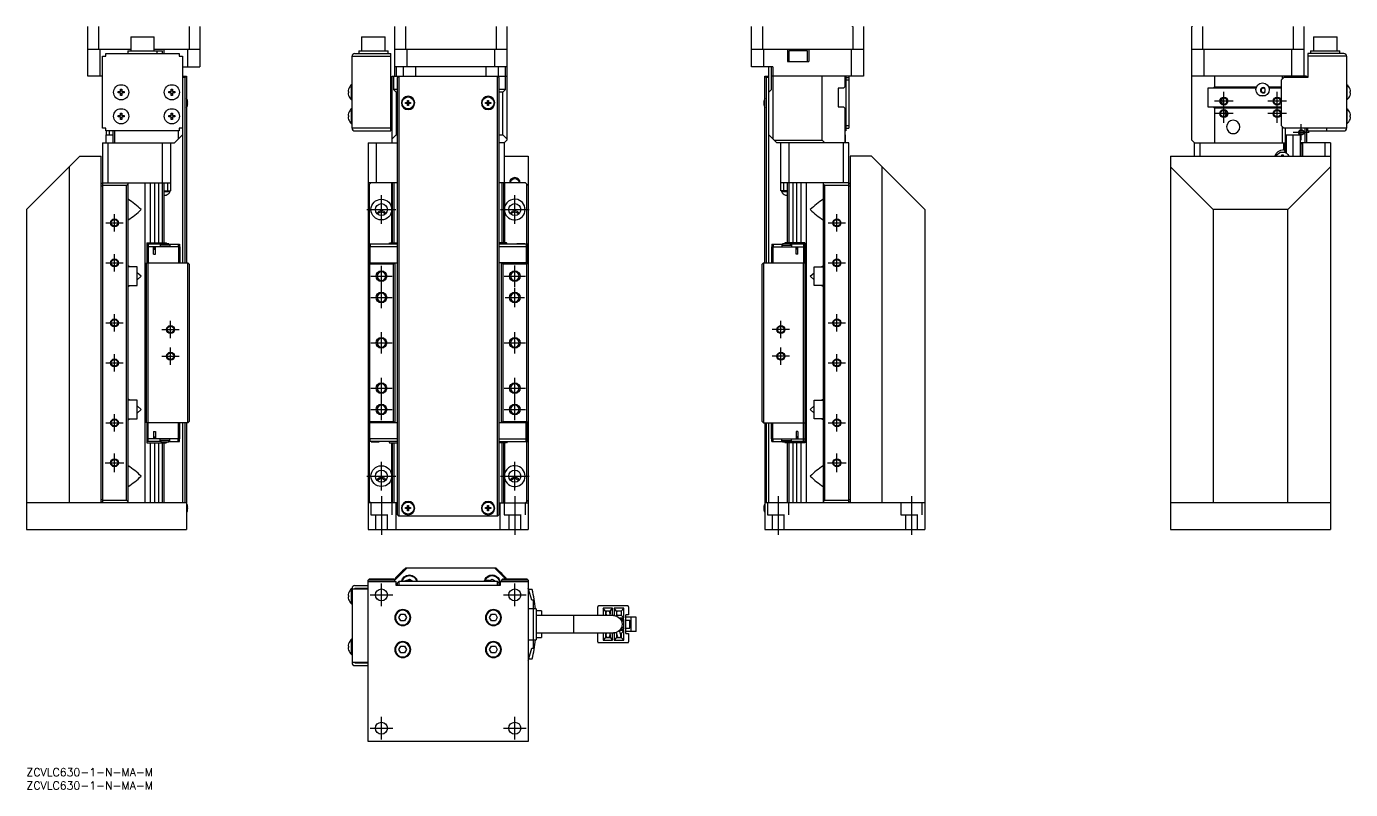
# Model space of a CAD drawing. Extents: x 0 to 496, y -8 to 533.
# Drawn here: x 0 to 496.4, y -8 to 278.3 of the extents above; entities that cross this region are included whole.
import ezdxf

# ---------------------------------------------------------------- set-up
doc = ezdxf.new("R2010")
doc.units = 0
doc.header["$LTSCALE"] = 0.5
doc.linetypes.add('CENTER', pattern=[50.8, 31.75, -6.35, 6.35, -6.35])
doc.linetypes.add('DASHED', pattern=[19.05, 12.7, -6.35])
for name, color, linetype in [('MSM_CENTER', 1, 'CENTER'), ('MSM_CONTINUOUS', 7, 'CONTINUOUS'), ('MSM_DASHED', 4, 'DASHED'), ('MSM_NARROW', 5, 'CONTINUOUS'), ('MSM_PART_NUMBER', 7, 'CONTINUOUS')]:
    doc.layers.add(name, color=color, linetype=linetype)
doc.styles.get("Standard").update_dxf_attribs({"font": 'txt.shx', "height": 3, "bigfont": 'bigfont.shx'})

msp = doc.modelspace()

# ---------------------------------------------------------------- linework, layer by layer
at = {"layer": 'MSM_CENTER'}
for p, q in [((448.94, 242.07), (448.94, 253.77)), ((468.94, 242.07), (468.94, 253.77)), ((452.44, 250.27), (445.44, 250.27)), ((472.44, 250.27), (465.44, 250.27)), ((452.44, 245.57), (445.44, 245.57)), ((472.44, 245.57), (465.44, 245.57)), ((474.94, 238.57), (480.94, 238.57)), ((477.94, 235.57), (477.94, 241.57)), ((133.07, 204.17), (133.07, 214.97)), ((183.07, 204.17), (183.07, 214.97)), ((127.67, 209.57), (138.47, 209.57)), ((177.67, 209.57), (188.47, 209.57)), ((29.75, 204.57), (36.25, 204.57)), ((33, 201.32), (33, 207.82)), ((300.63, 204.57), (307.13, 204.57)), ((303.88, 201.32), (303.88, 207.82)), ((29.75, 189.57), (36.25, 189.57)), ((33, 186.32), (33, 192.82)), ((300.63, 189.57), (307.13, 189.57)), ((303.88, 186.32), (303.88, 192.82)), ((129.07, 184.57), (137.07, 184.57)), ((133.07, 172.57), (133.07, 188.57)), ((179.07, 184.57), (187.07, 184.57)), ((183.07, 180.57), (183.07, 188.57)), ((183.07, 172.92), (183.07, 180.22)), ((129.07, 176.57), (137.07, 176.57)), ((179.42, 176.57), (186.72, 176.57)), ((33, 163.82), (33, 170.32)), ((303.88, 163.82), (303.88, 170.32)), ((29.75, 167.07), (36.25, 167.07)), ((50.75, 164.57), (57.25, 164.57)), ((54, 161.32), (54, 167.82)), ((286.13, 164.57), (279.63, 164.57)), ((282.88, 161.32), (282.88, 167.82)), ((300.63, 167.07), (307.13, 167.07)), ((129.07, 159.57), (137.07, 159.57)), ((133.07, 155.57), (133.07, 163.57)), ((179.07, 159.57), (187.07, 159.57)), ((183.07, 155.57), (183.07, 163.57)), ((33, 148.82), (33, 155.32)), ((50.75, 154.57), (57.25, 154.57)), ((54, 151.32), (54, 157.82)), ((286.13, 154.57), (279.63, 154.57)), ((282.88, 151.32), (282.88, 157.82)), ((303.88, 148.82), (303.88, 155.32)), ((29.75, 152.07), (36.25, 152.07)), ((300.63, 152.07), (307.13, 152.07)), ((133.07, 130.57), (133.07, 146.57)), ((183.07, 130.57), (183.07, 146.57)), ((129.07, 142.57), (137.07, 142.57)), ((179.07, 142.57), (187.07, 142.57)), ((129.07, 134.57), (137.07, 134.57)), ((179.07, 134.57), (187.07, 134.57)), ((29.75, 129.57), (36.25, 129.57)), ((33, 126.32), (33, 132.82)), ((300.63, 129.57), (307.13, 129.57)), ((303.88, 126.32), (303.88, 132.82)), ((29.5, 114.57), (36.5, 114.57)), ((33, 111.07), (33, 118.07)), ((133.07, 104.17), (133.07, 114.97)), ((183.07, 104.17), (183.07, 114.97)), ((300.38, 114.57), (307.38, 114.57)), ((303.88, 111.07), (303.88, 118.07)), ((127.67, 109.57), (138.47, 109.57)), ((177.67, 109.57), (188.47, 109.57)), ((133.07, 102.07), (133.07, 87.57)), ((183.07, 102.07), (183.07, 87.57)), ((281.88, 102.07), (281.88, 87.57)), ((331.88, 102.07), (331.88, 87.57)), ((128.82, 65), (137.32, 65)), ((133.07, 60.75), (133.07, 69.25)), ((178.82, 65), (187.32, 65)), ((183.07, 60.75), (183.07, 69.25)), ((128.82, 15), (137.32, 15)), ((133.07, 10.75), (133.07, 19.25)), ((178.82, 15), (187.32, 15)), ((183.07, 10.75), (183.07, 19.25))]:
    msp.add_line(p, q, dxfattribs=at)
at = {"layer": 'MSM_CONTINUOUS'}
for p, q in [((23, 259.57), (23, 278.27)), ((27.03, 278.27), (27.03, 269.57)), ((60.97, 278.27), (60.97, 269.57)), ((65, 278.27), (65, 263.07)), ((138.07, 259.57), (138.07, 278.27)), ((142.1, 278.27), (142.1, 269.57)), ((176.04, 278.27), (176.04, 269.57)), ((180.07, 278.27), (180.07, 235.57)), ((271.88, 263.07), (271.88, 278.27)), ((275.91, 278.27), (275.91, 269.57)), ((309.59, 278.32), (309.59, 278.27)), ((309.85, 278.27), (309.85, 269.57)), ((313.88, 278.27), (313.88, 259.57)), ((436.94, 235.57), (436.94, 278.27)), ((436.99, 278.32), (436.99, 278.27)), ((440.97, 278.27), (440.97, 269.57)), ((474.91, 278.27), (474.91, 269.57)), ((478.94, 278.27), (478.94, 259.57)), ((39.07, 274.37), (47.92, 274.37)), ((39.07, 274.37), (39.07, 269.07)), ((47.92, 269.07), (47.92, 274.37)), ((125.65, 274.37), (125.65, 269.07)), ((125.65, 274.37), (134.5, 274.37)), ((134.5, 269.07), (134.5, 274.37)), ((482.51, 274.37), (491.36, 274.37)), ((482.51, 274.37), (482.51, 269.07)), ((491.36, 269.07), (491.36, 274.37)), ((39.07, 269.57), (23, 269.57)), ((27.5, 269.57), (27.5, 259.57)), ((38, 269.07), (51, 269.07)), ((38, 269.07), (38, 268.07)), ((65, 269.57), (47.92, 269.57)), ((49, 268.07), (49, 269.07)), ((51, 268.07), (51, 269.07)), ((51.5, 269.57), (51.5, 268.07)), ((60.5, 263.07), (60.5, 269.57)), ((124.57, 269.07), (124.57, 268.07)), ((124.57, 269.07), (135.57, 269.07)), ((135.57, 268.07), (135.57, 269.07)), ((180.07, 269.57), (138.07, 269.57)), ((142.57, 269.57), (142.57, 263.07)), ((175.57, 263.07), (175.57, 269.57)), ((313.88, 269.57), (271.88, 269.57)), ((276.38, 269.57), (276.38, 263.07)), ((285.38, 269.57), (285.38, 265.07)), ((292.88, 269.07), (285.88, 269.07)), ((285.88, 269.07), (285.88, 265.07)), ((292.88, 265.07), (292.88, 269.07)), ((293.38, 269.57), (293.38, 265.07)), ((309.38, 259.57), (309.38, 269.57)), ((478.94, 269.57), (436.94, 269.57)), ((441.44, 269.57), (441.44, 259.57)), ((474.44, 259.57), (474.44, 269.57)), ((481.44, 269.07), (492.44, 269.07)), ((481.44, 269.07), (481.44, 268.07)), ((492.44, 268.07), (492.44, 269.07)), ((28.5, 240.07), (28.5, 267.07)), ((28.5, 267.07), (29.7, 267.07)), ((29.7, 268.07), (57.3, 268.07)), ((29.7, 267.07), (29.7, 268.07)), ((57.3, 268.07), (57.3, 267.07)), ((57.3, 267.07), (58.5, 267.07)), ((58.5, 267.07), (58.5, 189.57)), ((122.07, 267.07), (136.57, 267.07)), ((122.07, 240.07), (122.07, 267.07)), ((123.07, 268.07), (136.57, 268.07)), ((136.57, 239.07), (136.57, 268.07)), ((285.38, 265.07), (293.38, 265.07)), ((480.44, 268.07), (480.44, 259.07)), ((493.94, 268.07), (480.44, 268.07)), ((494.94, 267.07), (480.44, 267.07)), ((494.94, 267.07), (494.94, 240.07)), ((28.5, 259.57), (23, 259.57)), ((58.5, 263.07), (65, 263.07)), ((58.5, 259.57), (60, 259.57)), ((59.5, 259.07), (58.5, 259.07)), ((60, 259.57), (59.5, 259.07)), ((59.5, 189.57), (59.5, 259.07)), ((60, 259.57), (60, 189.57)), ((136.57, 259.07), (137.07, 259.07)), ((137.07, 234.57), (137.07, 259.57)), ((137.07, 259.57), (180.07, 259.57)), ((137.57, 259.57), (137.57, 254.57)), ((180.07, 263.07), (138.07, 263.07)), ((138.57, 263.07), (138.57, 259.57)), ((139.57, 259.57), (139.07, 259.07)), ((139.07, 95.07), (139.07, 259.07)), ((139.57, 259.57), (139.57, 94.57)), ((141.34, 259.57), (141.34, 263.07)), ((145.81, 263.07), (145.81, 259.57)), ((172.34, 259.57), (172.34, 263.07)), ((177.07, 259.07), (176.57, 259.57)), ((176.57, 94.57), (176.57, 259.57)), ((176.81, 263.07), (176.81, 259.57)), ((177.07, 259.07), (177.07, 95.07)), ((179.57, 254.57), (179.57, 263.07)), ((279.88, 263.07), (271.88, 263.07)), ((277.38, 259.07), (276.88, 259.57)), ((276.88, 259.57), (278.38, 259.57)), ((276.88, 189.57), (276.88, 259.57)), ((277.38, 259.07), (277.38, 189.57)), ((278.38, 259.07), (277.38, 259.07)), ((278.38, 189.57), (278.38, 263.07)), ((279.38, 254.57), (279.38, 263.07)), ((313.88, 259.57), (279.38, 259.57)), ((279.88, 263.07), (279.88, 236.07)), ((298.38, 235.57), (298.38, 259.57)), ((306.88, 259.57), (306.88, 255.57)), ((307.38, 240.07), (307.38, 259.57)), ((307.38, 259.07), (308.38, 259.07)), ((308.38, 259.57), (308.38, 240.07)), ((479.94, 259.57), (436.94, 259.57)), ((445.44, 259.57), (445.44, 255.57)), ((471.44, 259.07), (470.44, 258.07)), ((470.94, 258.57), (470.94, 259.57)), ((480.44, 259.07), (471.44, 259.07)), ((471.94, 259.57), (471.94, 259.07)), ((479.44, 259.07), (479.44, 259.57)), ((479.94, 259.57), (479.94, 259.07)), ((34.34, 253.83), (35.24, 253.83)), ((34.34, 253.31), (34.34, 253.83)), ((35.24, 253.31), (34.34, 253.31)), ((34.98, 253.31), (34.98, 253.83)), ((35.24, 254.72), (35.76, 254.72)), ((35.24, 253.83), (35.24, 254.72)), ((35.24, 254.09), (35.76, 254.09)), ((35.24, 252.41), (35.24, 253.31)), ((35.76, 254.72), (35.76, 253.83)), ((35.76, 253.83), (36.66, 253.83)), ((35.76, 253.31), (35.76, 252.41)), ((36.66, 253.31), (35.76, 253.31)), ((36.02, 253.83), (36.02, 253.31)), ((36.66, 253.83), (36.66, 253.31)), ((53.34, 253.83), (54.24, 253.83)), ((53.34, 253.31), (53.34, 253.83)), ((54.24, 253.31), (53.34, 253.31)), ((53.98, 253.31), (53.98, 253.83)), ((54.24, 254.72), (54.76, 254.72)), ((54.24, 253.83), (54.24, 254.72)), ((54.24, 254.09), (54.76, 254.09)), ((54.24, 252.41), (54.24, 253.31)), ((54.76, 254.72), (54.76, 253.83)), ((54.76, 253.83), (55.66, 253.83)), ((54.76, 253.31), (54.76, 252.41)), ((55.66, 253.31), (54.76, 253.31)), ((55.02, 253.83), (55.02, 253.31)), ((55.66, 253.83), (55.66, 253.31)), ((120.59, 253.83), (120.77, 253.83)), ((120.77, 253.31), (120.59, 253.31)), ((120.76, 254.73), (120.77, 254.72)), ((120.77, 253.83), (120.77, 253.31)), ((122.07, 256.42), (121.91, 256.42)), ((121.91, 250.72), (121.91, 256.42)), ((136.57, 256.07), (137.07, 256.07)), ((136.57, 253.57), (137.07, 253.57)), ((137.57, 254.57), (138.57, 253.57)), ((139.07, 254.57), (137.57, 254.57)), ((138.57, 253.57), (138.57, 237.57)), ((139.07, 253.57), (138.57, 253.57)), ((179.57, 254.57), (177.07, 254.57)), ((178.57, 253.57), (177.07, 253.57)), ((178.57, 253.57), (179.57, 254.57)), ((178.57, 237.57), (178.57, 253.57)), ((278.38, 253.57), (279.38, 254.57)), ((304.38, 255.07), (304.38, 248.07)), ((306.38, 255.07), (304.38, 255.07)), ((306.38, 255.07), (306.88, 255.57)), ((308.38, 258.07), (307.38, 258.07)), ((442.94, 255.07), (442.94, 248.07)), ((460.99, 255.07), (442.94, 255.07)), ((444.94, 255.07), (445.44, 255.57)), ((445.44, 255.57), (461.15, 255.57)), ((465.73, 255.57), (470.44, 255.57)), ((470.44, 255.07), (465.89, 255.07)), ((470.44, 258.07), (470.44, 241.07)), ((495.1, 256.42), (494.94, 256.42)), ((495.1, 256.42), (495.1, 250.72)), ((496.25, 254.72), (496.25, 254.73)), ((496.25, 253.83), (496.42, 253.83)), ((496.25, 253.31), (496.25, 253.83)), ((496.42, 253.31), (496.25, 253.31)), ((35.76, 253.05), (35.24, 253.05)), ((35.76, 252.41), (35.24, 252.41)), ((54.76, 253.05), (54.24, 253.05)), ((54.76, 252.41), (54.24, 252.41)), ((60.33, 250.54), (60.34, 250.54)), ((60.33, 249.75), (60.49, 249.75)), ((60.33, 249.39), (60.33, 249.75)), ((60.49, 249.39), (60.33, 249.39)), ((60.34, 248.59), (60.33, 248.59)), ((120.77, 252.41), (120.76, 252.41)), ((121.91, 250.72), (122.07, 250.72)), ((136.57, 251.07), (137.07, 251.07)), ((142.1, 249.75), (142.89, 249.75)), ((142.1, 249.39), (142.1, 249.75)), ((142.89, 249.39), (142.1, 249.39)), ((142.88, 249.39), (142.88, 249.75)), ((142.89, 249.75), (142.89, 250.54)), ((142.89, 250.54), (143.25, 250.54)), ((142.89, 249.76), (143.25, 249.76)), ((142.89, 248.59), (142.89, 249.39)), ((143.25, 249.37), (142.89, 249.37)), ((143.25, 248.59), (142.89, 248.59)), ((143.25, 250.54), (143.25, 249.75)), ((143.25, 249.75), (144.04, 249.75)), ((143.25, 249.39), (143.25, 248.59)), ((144.04, 249.39), (143.25, 249.39)), ((143.27, 249.75), (143.27, 249.39)), ((144.04, 249.75), (144.04, 249.39)), ((172.1, 249.75), (172.89, 249.75)), ((172.1, 249.39), (172.1, 249.75)), ((172.89, 249.39), (172.1, 249.39)), ((172.88, 249.39), (172.88, 249.75)), ((172.89, 249.75), (172.89, 250.54)), ((172.89, 250.54), (173.25, 250.54)), ((172.89, 249.76), (173.25, 249.76)), ((172.89, 248.59), (172.89, 249.39)), ((173.25, 249.37), (172.89, 249.37)), ((173.25, 248.59), (172.89, 248.59)), ((173.25, 250.54), (173.25, 249.75)), ((173.25, 249.75), (174.04, 249.75)), ((173.25, 249.39), (173.25, 248.59)), ((174.04, 249.39), (173.25, 249.39)), ((173.27, 249.75), (173.27, 249.39)), ((174.04, 249.75), (174.04, 249.39)), ((276.39, 249.75), (276.55, 249.75)), ((276.55, 249.39), (276.39, 249.39)), ((276.54, 250.54), (276.55, 250.54)), ((276.55, 248.59), (276.54, 248.59)), ((276.55, 249.75), (276.55, 249.39)), ((449.94, 250.98), (449.94, 249.57)), ((449.95, 249.57), (449.94, 249.57)), ((462.35, 252.32), (464.53, 252.32)), ((494.94, 250.72), (495.1, 250.72)), ((496.25, 252.41), (496.25, 252.41)), ((34.34, 244.83), (35.24, 244.83)), ((34.34, 244.31), (34.34, 244.83)), ((35.24, 244.31), (34.34, 244.31)), ((34.98, 244.31), (34.98, 244.83)), ((35.24, 245.72), (35.76, 245.72)), ((35.24, 244.83), (35.24, 245.72)), ((35.24, 245.09), (35.76, 245.09)), ((35.24, 243.41), (35.24, 244.31)), ((35.76, 244.05), (35.24, 244.05)), ((35.76, 243.41), (35.24, 243.41)), ((35.76, 245.72), (35.76, 244.83)), ((35.76, 244.83), (36.66, 244.83)), ((35.76, 244.31), (35.76, 243.41)), ((36.66, 244.31), (35.76, 244.31)), ((36.02, 244.83), (36.02, 244.31)), ((36.66, 244.83), (36.66, 244.31)), ((53.34, 244.83), (54.24, 244.83)), ((53.34, 244.31), (53.34, 244.83)), ((54.24, 244.31), (53.34, 244.31)), ((53.98, 244.31), (53.98, 244.83)), ((54.24, 245.72), (54.76, 245.72)), ((54.24, 244.83), (54.24, 245.72)), ((54.24, 245.09), (54.76, 245.09)), ((54.24, 243.41), (54.24, 244.31)), ((54.76, 244.05), (54.24, 244.05)), ((54.76, 243.41), (54.24, 243.41)), ((54.76, 245.72), (54.76, 244.83)), ((54.76, 244.83), (55.66, 244.83)), ((55.66, 244.31), (54.76, 244.31)), ((54.76, 244.31), (54.76, 243.41)), ((55.02, 244.83), (55.02, 244.31)), ((55.66, 244.83), (55.66, 244.31)), ((120.59, 244.83), (120.77, 244.83)), ((120.77, 244.31), (120.59, 244.31)), ((120.76, 245.73), (120.77, 245.72)), ((120.77, 243.41), (120.76, 243.41)), ((120.77, 244.83), (120.77, 244.31)), ((122.07, 247.42), (121.91, 247.42)), ((121.91, 241.72), (121.91, 247.42)), ((136.57, 247.07), (137.07, 247.07)), ((136.57, 244.57), (137.07, 244.57)), ((304.38, 248.07), (306.38, 248.07)), ((306.88, 247.57), (306.38, 248.07)), ((306.88, 247.57), (306.88, 234.57)), ((442.94, 248.07), (470.44, 248.07)), ((445.44, 247.57), (444.94, 248.07)), ((470.44, 247.57), (445.44, 247.57)), ((445.44, 247.57), (445.44, 234.57)), ((449.94, 245.67), (450.17, 245.67)), ((449.94, 245.67), (449.94, 244.85)), ((495.1, 247.42), (494.94, 247.42)), ((495.1, 247.42), (495.1, 241.72)), ((496.25, 245.72), (496.25, 245.73)), ((496.25, 244.83), (496.42, 244.83)), ((496.25, 244.31), (496.25, 244.83)), ((496.42, 244.31), (496.25, 244.31)), ((496.25, 243.41), (496.25, 243.41)), ((29.7, 240.07), (28.5, 240.07)), ((29.7, 239.07), (29.7, 240.07)), ((57.3, 239.07), (29.7, 239.07)), ((30, 237.57), (30, 239.07)), ((31, 239.07), (31, 237.57)), ((32.5, 234.57), (32.5, 239.07)), ((33, 239.07), (33, 234.57)), ((57, 236.07), (57, 239.07)), ((57.3, 240.07), (57.3, 239.07)), ((58.5, 240.07), (57.3, 240.07)), ((121.91, 241.72), (122.07, 241.72)), ((137.07, 240.07), (122.07, 240.07)), ((123.07, 239.07), (136.57, 239.07)), ((136.57, 242.07), (137.07, 242.07)), ((306.88, 240.07), (308.38, 240.07)), ((307.18, 239.07), (306.88, 239.07)), ((307.18, 240.07), (307.18, 239.07)), ((307.38, 241.07), (308.38, 241.07)), ((470.44, 241.07), (471.44, 240.07)), ((470.94, 234.57), (470.94, 240.57)), ((494.94, 240.07), (471.44, 240.07)), ((471.94, 240.07), (471.94, 234.57)), ((479.44, 234.57), (479.44, 240.07)), ((479.94, 240.07), (479.94, 234.57)), ((480.44, 239.07), (480.44, 240.07)), ((480.44, 239.07), (493.94, 239.07)), ((487.44, 240.07), (487.44, 239.07)), ((494.94, 241.72), (495.1, 241.72)), ((28.5, 234.57), (28.5, 218.57)), ((28.5, 234.57), (55.5, 234.57)), ((29.8, 237.57), (32.5, 237.57)), ((29.8, 237.57), (29.8, 234.57)), ((30.5, 234.57), (30.5, 219.57)), ((51, 219.57), (51, 234.57)), ((54, 234.57), (54, 216.57)), ((55.5, 234.57), (58.5, 237.57)), ((128.07, 234.57), (128.07, 89.57)), ((128.07, 234.57), (139.07, 234.57)), ((131.07, 234.57), (131.07, 219.57)), ((137.07, 236.07), (138.57, 237.57)), ((138.57, 237.57), (139.07, 237.57)), ((177.07, 237.57), (178.57, 237.57)), ((179.07, 234.57), (177.07, 234.57)), ((178.57, 237.57), (180.07, 236.07)), ((179.07, 234.57), (180.07, 235.57)), ((179.07, 234.57), (179.07, 219.57)), ((281.38, 234.57), (278.38, 237.57)), ((280.38, 235.57), (298.38, 235.57)), ((308.38, 234.57), (281.38, 234.57)), ((282.88, 216.57), (282.88, 234.57)), ((285.88, 234.57), (285.88, 219.57)), ((298.38, 235.57), (299.38, 234.57)), ((306.38, 219.57), (306.38, 234.57)), ((306.88, 237.57), (307.08, 237.57)), ((307.08, 234.57), (307.08, 237.57)), ((308.38, 218.57), (308.38, 234.57)), ((436.94, 235.57), (437.94, 234.57)), ((437.94, 229.57), (437.94, 234.57)), ((437.94, 234.57), (472.24, 234.57)), ((439.94, 234.57), (439.94, 229.57)), ((451.74, 238.17), (453.14, 238.17)), ((471.44, 232.07), (471.44, 234.57)), ((471.94, 234.07), (471.44, 234.57)), ((471.94, 230.97), (471.94, 234.07)), ((472.24, 237.57), (477.64, 237.57)), ((472.24, 237.57), (472.24, 230.82)), ((474.94, 229.57), (474.94, 237.57)), ((477.64, 229.57), (477.64, 237.57)), ((488.94, 234.57), (477.64, 234.57)), ((478.44, 234.57), (477.94, 234.07)), ((477.94, 229.57), (477.94, 234.07)), ((478.44, 234.57), (478.44, 229.57)), ((486.94, 229.57), (486.94, 234.57)), ((488.94, 234.57), (488.94, 89.57)), ((20, 229.57), (0, 209.57)), ((20, 229.57), (28, 229.57)), ((28, 99.57), (28, 229.57)), ((179.07, 229.57), (188.07, 229.57)), ((188.07, 229.57), (188.07, 89.57)), ((308.88, 229.57), (308.88, 99.57)), ((316.88, 229.57), (308.88, 229.57)), ((336.88, 209.57), (316.88, 229.57)), ((428.94, 229.57), (488.94, 229.57)), ((428.94, 229.57), (428.94, 89.57)), ((470.57, 229.97), (470.57, 229.57)), ((471.31, 229.57), (471.31, 229.97)), ((471.94, 231.52), (471.44, 232.07)), ((16, 225.57), (16, 99.57)), ((320.88, 99.57), (320.88, 225.57)), ((444.94, 209.57), (428.94, 225.57)), ((488.94, 225.57), (472.94, 209.57)), ((28.5, 219.57), (28, 219.07)), ((28.5, 219.57), (54, 219.57)), ((28.51, 218.57), (28.51, 100.57)), ((37.5, 218.57), (28.51, 218.57)), ((38, 219.07), (37.5, 218.57)), ((37.5, 100.57), (37.5, 218.57)), ((38, 219.57), (38, 99.57)), ((44.5, 99.57), (44.5, 219.57)), ((46.39, 219.57), (46.39, 197.07)), ((48, 219.57), (48, 197.07)), ((49.61, 197.07), (49.61, 219.57)), ((50.99, 197.07), (50.99, 219.57)), ((51.5, 219.57), (51.5, 197.07)), ((53, 216.57), (53, 219.57)), ((139.07, 219.57), (128.07, 219.57)), ((129.07, 219.57), (128.07, 218.57)), ((128.57, 196.57), (128.57, 219.07)), ((136.97, 197.07), (136.97, 219.57)), ((137.27, 197.07), (137.27, 219.57)), ((137.78, 219.57), (137.78, 197.07)), ((187.07, 219.57), (177.07, 219.57)), ((178.37, 197.07), (178.37, 219.57)), ((178.87, 219.57), (178.87, 197.07)), ((179.17, 219.57), (179.17, 197.07)), ((188.07, 218.57), (187.07, 219.57)), ((187.57, 196.57), (187.57, 219.07)), ((308.38, 219.57), (282.88, 219.57)), ((283.88, 219.57), (283.88, 216.57)), ((285.38, 197.07), (285.38, 219.57)), ((285.88, 219.57), (285.88, 197.07)), ((287.27, 219.57), (287.27, 197.07)), ((288.88, 197.07), (288.88, 219.57)), ((290.49, 197.07), (290.49, 219.57)), ((292.38, 219.57), (292.38, 99.57)), ((298.88, 99.57), (298.88, 219.57)), ((299.38, 218.57), (298.88, 219.07)), ((299.38, 100.57), (299.38, 218.57)), ((308.37, 218.57), (299.38, 218.57)), ((308.37, 100.57), (308.37, 218.57)), ((308.88, 219.07), (308.38, 219.57)), ((38, 213.31), (38.12, 213.47)), ((51.5, 216.57), (54, 216.57)), ((51.5, 216.32), (53.85, 216.32)), ((51.5, 214.92), (52.34, 214.92)), ((53.85, 216.32), (53.85, 216.57)), ((285.38, 216.57), (282.88, 216.57)), ((283.03, 216.57), (283.03, 216.32)), ((283.03, 216.32), (285.38, 216.32)), ((284.54, 214.92), (285.38, 214.92)), ((298.88, 213.31), (298.75, 213.47)), ((0, 209.57), (0, 89.57)), ((336.88, 209.57), (336.88, 89.57)), ((472.94, 209.57), (444.94, 209.57)), ((444.94, 209.57), (444.94, 99.57)), ((472.94, 99.57), (472.94, 209.57)), ((38, 205.82), (38.12, 205.67)), ((298.88, 205.82), (298.75, 205.67)), ((45.1, 197.07), (45.1, 189.57)), ((45.1, 197.07), (52.43, 197.07)), ((50.4, 196.57), (45.1, 196.57)), ((57.5, 195.57), (45.1, 195.57)), ((45.6, 196.57), (45.6, 189.57)), ((47.65, 192.87), (47.65, 195.57)), ((47.65, 194.77), (48.35, 194.77)), ((48, 195.57), (48, 194.77)), ((48.35, 192.87), (48.35, 195.57)), ((50.1, 196.57), (50.1, 195.57)), ((53.7, 196.17), (50.1, 196.17)), ((50.4, 196.62), (50.4, 196.17)), ((53.4, 196.62), (50.4, 196.62)), ((52.7, 196.62), (52.43, 197.07)), ((53.4, 196.67), (52.67, 196.67)), ((53.4, 196.17), (53.4, 196.67)), ((53.4, 196.57), (57.4, 196.57)), ((53.7, 196.57), (53.7, 195.57)), ((56.9, 196.57), (56.9, 195.57)), ((57, 195.57), (57, 189.57)), ((57.4, 196.57), (57.4, 195.57)), ((57.5, 195.57), (57.5, 189.57)), ((128.27, 195.57), (128.27, 189.57)), ((139.07, 195.57), (128.27, 195.57)), ((128.32, 196.57), (128.32, 195.57)), ((139.07, 196.57), (128.32, 196.57)), ((128.77, 195.57), (128.77, 189.57)), ((128.82, 196.57), (128.82, 195.57)), ((132.27, 196.62), (129.27, 196.62)), ((129.27, 196.62), (129.27, 196.57)), ((132.27, 196.57), (132.27, 196.62)), ((135.84, 196.57), (136.14, 197.07)), ((136.14, 197.07), (139.07, 197.07)), ((180, 197.07), (177.07, 197.07)), ((187.82, 196.57), (177.07, 196.57)), ((187.87, 195.57), (177.07, 195.57)), ((180.3, 196.57), (180, 197.07)), ((186.87, 196.67), (183.87, 196.67)), ((183.87, 196.67), (183.87, 196.57)), ((186.87, 196.57), (186.87, 196.67)), ((187.32, 196.57), (187.32, 195.57)), ((187.37, 195.57), (187.37, 189.57)), ((187.82, 196.57), (187.82, 195.57)), ((187.87, 195.57), (187.87, 189.57)), ((279.38, 195.57), (279.38, 189.57)), ((279.38, 195.57), (291.78, 195.57)), ((279.48, 196.57), (279.48, 195.57)), ((279.48, 196.57), (283.48, 196.57)), ((279.88, 195.57), (279.88, 189.57)), ((279.98, 196.57), (279.98, 195.57)), ((283.18, 196.57), (283.18, 195.57)), ((283.18, 196.17), (286.78, 196.17)), ((286.48, 196.67), (283.48, 196.67)), ((283.48, 196.67), (283.48, 196.17)), ((284.21, 196.67), (284.45, 197.07)), ((291.78, 197.07), (284.45, 197.07)), ((286.48, 196.17), (286.48, 196.67)), ((291.78, 196.57), (286.48, 196.57)), ((286.78, 196.57), (286.78, 195.57)), ((288.53, 192.87), (288.53, 195.57)), ((289.23, 194.77), (288.53, 194.77)), ((288.88, 194.77), (288.88, 195.57)), ((289.23, 192.87), (289.23, 195.57)), ((291.28, 196.57), (291.28, 189.57)), ((291.78, 197.07), (291.78, 189.57)), ((45, 189.57), (60.5, 189.57)), ((45, 129.57), (45, 189.57)), ((45.5, 189.57), (45.5, 129.57)), ((47.65, 192.87), (48.35, 192.87)), ((61, 189.07), (60.5, 189.57)), ((60.5, 129.57), (60.5, 189.57)), ((61, 189.07), (61, 130.07)), ((128.57, 189.07), (128.07, 189.57)), ((128.07, 189.57), (139.07, 189.57)), ((137.57, 189.07), (128.57, 189.07)), ((128.57, 189.07), (128.57, 130.07)), ((137.57, 189.07), (138.07, 189.57)), ((137.57, 130.07), (137.57, 189.07)), ((138.07, 189.57), (138.07, 129.57)), ((188.07, 189.57), (177.07, 189.57)), ((178.07, 189.57), (178.57, 189.07)), ((178.07, 129.57), (178.07, 189.57)), ((178.57, 189.07), (178.57, 130.07)), ((187.57, 189.07), (178.57, 189.07)), ((188.07, 189.57), (187.57, 189.07)), ((187.57, 130.07), (187.57, 189.07)), ((276.38, 189.57), (275.88, 189.07)), ((275.88, 130.07), (275.88, 189.07)), ((276.38, 189.57), (276.38, 129.57)), ((276.38, 189.57), (291.88, 189.57)), ((289.23, 192.87), (288.53, 192.87)), ((291.38, 129.57), (291.38, 189.57)), ((291.88, 189.57), (291.88, 129.57)), ((38.12, 188.47), (38, 188.31)), ((41.5, 188.07), (38, 188.07)), ((38.87, 188.07), (38.12, 188.47)), ((41.5, 181.07), (41.5, 188.07)), ((43, 184.57), (41.5, 185.89)), ((41.5, 183.25), (43, 184.57)), ((293.88, 184.57), (295.38, 185.89)), ((295.38, 183.25), (293.88, 184.57)), ((295.38, 181.07), (295.38, 188.07)), ((295.38, 188.07), (298.88, 188.07)), ((298.01, 188.07), (298.75, 188.47)), ((298.75, 188.47), (298.88, 188.31)), ((38, 181.07), (41.5, 181.07)), ((38, 180.82), (38.12, 180.67)), ((38.12, 180.67), (38.87, 181.07)), ((298.88, 181.07), (295.38, 181.07)), ((298.75, 180.67), (298.01, 181.07)), ((298.88, 180.82), (298.75, 180.67)), ((38.12, 138.47), (38, 138.31)), ((41.5, 138.07), (38, 138.07)), ((38.87, 138.07), (38.12, 138.47)), ((41.5, 131.07), (41.5, 138.07)), ((43, 134.57), (41.5, 135.89)), ((41.5, 133.25), (43, 134.57)), ((293.88, 134.57), (295.38, 135.89)), ((295.38, 133.25), (293.88, 134.57)), ((295.38, 131.07), (295.38, 138.07)), ((295.38, 138.07), (298.88, 138.07)), ((298.01, 138.07), (298.75, 138.47)), ((298.75, 138.47), (298.88, 138.31)), ((38, 131.07), (41.5, 131.07)), ((38, 130.82), (38.12, 130.67)), ((38.12, 130.67), (38.87, 131.07)), ((60.5, 129.57), (45, 129.57)), ((45.1, 129.57), (45.1, 122.07)), ((45.6, 122.57), (45.6, 129.57)), ((57, 123.57), (57, 129.57)), ((57.5, 123.57), (57.5, 129.57)), ((58.5, 129.57), (58.5, 99.57)), ((59.5, 99.57), (59.5, 129.57)), ((60, 129.57), (60, 89.57)), ((60.5, 129.57), (61, 130.07)), ((128.07, 129.57), (128.57, 130.07)), ((139.07, 129.57), (128.07, 129.57)), ((128.27, 123.57), (128.27, 129.57)), ((128.57, 130.07), (137.57, 130.07)), ((128.77, 123.57), (128.77, 129.57)), ((138.07, 129.57), (137.57, 130.07)), ((188.07, 129.57), (177.07, 129.57)), ((178.57, 130.07), (178.07, 129.57)), ((178.57, 130.07), (187.57, 130.07)), ((187.37, 123.57), (187.37, 129.57)), ((187.57, 130.07), (188.07, 129.57)), ((187.87, 123.57), (187.87, 129.57)), ((275.88, 130.07), (276.38, 129.57)), ((276.38, 129.57), (291.88, 129.57)), ((276.88, 129.57), (276.88, 89.57)), ((277.38, 129.57), (277.38, 99.57)), ((278.38, 99.57), (278.38, 129.57)), ((279.38, 123.57), (279.38, 129.57)), ((279.88, 123.57), (279.88, 129.57)), ((291.28, 122.57), (291.28, 129.57)), ((291.78, 129.57), (291.78, 122.07)), ((298.88, 131.07), (295.38, 131.07)), ((298.75, 130.67), (298.01, 131.07)), ((298.88, 130.82), (298.75, 130.67)), ((47.65, 126.27), (48.35, 126.27)), ((47.65, 126.27), (47.65, 123.57)), ((47.65, 124.37), (48.35, 124.37)), ((48, 124.37), (48, 123.57)), ((48.35, 126.27), (48.35, 123.57)), ((288.53, 126.27), (288.53, 123.57)), ((289.23, 126.27), (288.53, 126.27)), ((289.23, 124.37), (288.53, 124.37)), ((288.88, 123.57), (288.88, 124.37)), ((289.23, 126.27), (289.23, 123.57)), ((57.5, 123.57), (45.1, 123.57)), ((50.4, 122.57), (45.1, 122.57)), ((45.1, 122.07), (52.43, 122.07)), ((46.39, 122.07), (46.39, 99.57)), ((48, 122.07), (48, 99.57)), ((49.61, 99.57), (49.61, 122.07)), ((50.1, 122.57), (50.1, 123.57)), ((53.7, 122.97), (50.1, 122.97)), ((50.4, 122.97), (50.4, 122.47)), ((50.4, 122.47), (53.4, 122.47)), ((50.99, 99.57), (50.99, 122.07)), ((51.5, 122.07), (51.5, 99.57)), ((52.67, 122.47), (52.43, 122.07)), ((53.4, 122.47), (53.4, 122.97)), ((53.4, 122.57), (57.4, 122.57)), ((53.7, 122.57), (53.7, 123.57)), ((56.9, 122.57), (56.9, 123.57)), ((57.4, 122.57), (57.4, 123.57)), ((139.07, 123.57), (128.27, 123.57)), ((128.32, 122.57), (128.32, 123.57)), ((139.07, 122.57), (128.32, 122.57)), ((128.57, 100.07), (128.57, 122.57)), ((128.82, 122.57), (128.82, 123.57)), ((129.27, 122.57), (129.27, 122.47)), ((129.27, 122.47), (132.27, 122.47)), ((132.27, 122.47), (132.27, 122.57)), ((135.84, 122.57), (136.14, 122.07)), ((136.14, 122.07), (139.07, 122.07)), ((136.97, 99.57), (136.97, 122.07)), ((137.27, 99.57), (137.27, 122.07)), ((137.78, 122.07), (137.78, 99.57)), ((177.07, 123.57), (187.87, 123.57)), ((177.07, 122.57), (187.82, 122.57)), ((180, 122.07), (177.07, 122.07)), ((178.37, 99.57), (178.37, 122.07)), ((178.87, 122.07), (178.87, 99.57)), ((179.17, 122.07), (179.17, 99.57)), ((180.3, 122.57), (180, 122.07)), ((183.87, 122.57), (183.87, 122.52)), ((183.87, 122.52), (186.87, 122.52)), ((186.87, 122.52), (186.87, 122.57)), ((187.32, 122.57), (187.32, 123.57)), ((187.57, 100.07), (187.57, 122.57)), ((187.82, 122.57), (187.82, 123.57)), ((279.38, 123.57), (291.78, 123.57)), ((279.48, 122.57), (279.48, 123.57)), ((279.48, 122.57), (283.48, 122.57)), ((279.98, 122.57), (279.98, 123.57)), ((283.18, 122.57), (283.18, 123.57)), ((283.18, 122.97), (286.78, 122.97)), ((283.48, 122.97), (283.48, 122.47)), ((283.48, 122.52), (286.48, 122.52)), ((283.48, 122.47), (284.21, 122.47)), ((284.18, 122.52), (284.45, 122.07)), ((291.78, 122.07), (284.45, 122.07)), ((285.38, 99.57), (285.38, 122.07)), ((285.88, 122.07), (285.88, 99.57)), ((286.48, 122.52), (286.48, 122.97)), ((291.78, 122.57), (286.48, 122.57)), ((286.78, 122.57), (286.78, 123.57)), ((287.27, 122.07), (287.27, 99.57)), ((288.88, 99.57), (288.88, 122.07)), ((290.49, 99.57), (290.49, 122.07)), ((38, 113.31), (38.12, 113.47)), ((298.88, 113.31), (298.75, 113.47)), ((38, 105.82), (38.12, 105.67)), ((298.88, 105.82), (298.75, 105.67)), ((60, 99.57), (0, 99.57)), ((28, 100.07), (28.5, 99.57)), ((28.5, 100.56), (28.5, 99.57)), ((28.51, 100.57), (37.5, 100.57)), ((37.5, 100.57), (38, 100.07)), ((128.07, 100.57), (129.07, 99.57)), ((139.07, 99.57), (128.07, 99.57)), ((138.57, 89.57), (138.57, 99.57)), ((177.07, 99.57), (188.07, 99.57)), ((177.57, 89.57), (177.57, 99.57)), ((187.07, 99.57), (187.57, 100.07)), ((187.57, 100.07), (188.07, 100.57)), ((336.88, 99.57), (276.88, 99.57)), ((298.88, 100.07), (299.38, 100.57)), ((299.38, 100.57), (308.37, 100.57)), ((308.38, 99.57), (308.38, 100.56)), ((308.38, 99.57), (308.88, 100.07)), ((488.94, 99.57), (428.94, 99.57)), ((60.33, 98.54), (60.34, 98.54)), ((60.33, 97.75), (60.49, 97.75)), ((60.33, 97.39), (60.33, 97.75)), ((60.49, 97.39), (60.33, 97.39)), ((60.34, 96.59), (60.33, 96.59)), ((139.07, 95.07), (139.57, 94.57)), ((176.57, 94.57), (139.57, 94.57)), ((142.1, 97.75), (142.89, 97.75)), ((142.1, 97.39), (142.1, 97.75)), ((142.89, 97.39), (142.1, 97.39)), ((142.88, 97.39), (142.88, 97.75)), ((142.89, 97.75), (142.89, 98.54)), ((142.89, 98.54), (143.25, 98.54)), ((142.89, 97.76), (143.25, 97.76)), ((142.89, 96.59), (142.89, 97.39)), ((143.25, 97.37), (142.89, 97.37)), ((143.25, 96.59), (142.89, 96.59)), ((143.25, 98.54), (143.25, 97.75)), ((143.25, 97.75), (144.04, 97.75)), ((144.04, 97.39), (143.25, 97.39)), ((143.25, 97.39), (143.25, 96.59)), ((143.27, 97.75), (143.27, 97.39)), ((144.04, 97.75), (144.04, 97.39)), ((172.1, 97.75), (172.89, 97.75)), ((172.1, 97.39), (172.1, 97.75)), ((172.89, 97.39), (172.1, 97.39)), ((172.88, 97.39), (172.88, 97.75)), ((172.89, 97.75), (172.89, 98.54)), ((172.89, 98.54), (173.25, 98.54)), ((172.89, 97.76), (173.25, 97.76)), ((172.89, 96.59), (172.89, 97.39)), ((173.25, 97.37), (172.89, 97.37)), ((173.25, 96.59), (172.89, 96.59)), ((173.25, 98.54), (173.25, 97.75)), ((173.25, 97.75), (174.04, 97.75)), ((173.25, 97.39), (173.25, 96.59)), ((174.04, 97.39), (173.25, 97.39)), ((173.27, 97.75), (173.27, 97.39)), ((174.04, 97.75), (174.04, 97.39)), ((176.57, 94.57), (177.07, 95.07)), ((276.39, 97.75), (276.55, 97.75)), ((276.55, 97.39), (276.39, 97.39)), ((276.54, 98.54), (276.55, 98.54)), ((276.55, 96.59), (276.54, 96.59)), ((276.55, 97.75), (276.55, 97.39)), ((0, 89.57), (60, 89.57)), ((128.07, 89.57), (188.07, 89.57)), ((276.88, 89.57), (336.88, 89.57)), ((428.94, 89.57), (488.94, 89.57)), ((142.57, 75), (138.07, 70.5)), ((176.04, 75), (142.1, 75)), ((179.57, 71), (175.57, 75)), ((128.07, 70.5), (128.57, 71)), ((128.07, 10), (128.07, 70.5)), ((138.07, 70.5), (128.07, 70.5)), ((128.07, 70), (138.57, 70)), ((128.57, 71), (137.57, 71)), ((138.07, 70.5), (137.57, 71)), ((138.07, 70), (138.07, 70.97)), ((138.57, 68.5), (138.57, 70)), ((139.07, 69.5), (139.57, 70)), ((139.07, 68.5), (139.07, 69.5)), ((139.57, 70), (139.57, 68.5)), ((176.57, 70), (139.57, 70)), ((142.1, 70.33), (142.09, 70.34)), ((142.77, 70.48), (143.57, 70.94)), ((142.89, 70.33), (142.89, 70.49)), ((143.25, 70.33), (142.89, 70.33)), ((143.25, 70.49), (143.25, 70.33)), ((143.57, 70.94), (144.82, 70.22)), ((144.05, 70.34), (144.04, 70.33)), ((144.82, 70.22), (144.82, 70)), ((172.1, 70.33), (172.09, 70.34)), ((172.89, 70.33), (172.89, 70.49)), ((173.25, 70.33), (172.89, 70.33)), ((173.25, 70.49), (173.25, 70.33)), ((173.68, 70.43), (174.57, 70.94)), ((174.05, 70.34), (174.04, 70.33)), ((174.57, 70.94), (175.82, 70.22)), ((175.82, 70.22), (175.82, 70)), ((176.57, 68.5), (176.57, 70)), ((176.57, 70), (177.07, 69.5)), ((177.07, 69.5), (177.07, 68.5)), ((177.57, 70), (177.57, 68.5)), ((177.57, 70), (188.07, 70)), ((178.57, 71), (178.07, 70.5)), ((188.07, 70.5), (178.07, 70.5)), ((178.07, 70.5), (178.07, 70)), ((178.57, 71), (187.57, 71)), ((187.57, 71), (188.07, 70.5)), ((188.07, 70.5), (188.07, 10)), ((120.59, 64.76), (120.77, 64.76)), ((120.76, 65.66), (120.77, 65.66)), ((120.77, 64.76), (120.77, 64.24)), ((121.91, 61.65), (121.91, 67.35)), ((122.07, 67.35), (121.91, 67.35)), ((122.07, 67.5), (122.07, 39.5)), ((122.07, 67.3), (128.07, 67.3)), ((123.07, 68.5), (128.07, 68.5)), ((123.07, 67.5), (123.07, 67.3)), ((123.07, 67.5), (128.07, 67.5)), ((123.07, 67.39), (128.07, 67.39)), ((177.57, 68.5), (138.57, 68.5)), ((189.64, 67), (188.32, 67)), ((189.47, 63), (188.37, 66.83)), ((120.77, 64.24), (120.59, 64.24)), ((120.77, 63.34), (120.76, 63.34)), ((121.91, 61.65), (122.07, 61.65)), ((190.07, 59.78), (188.07, 59.78)), ((190.07, 63), (189.47, 63)), ((190.07, 45), (190.07, 63)), ((191.07, 59.82), (190.07, 59.82)), ((191.07, 59.82), (191.07, 48.18)), ((214.17, 57.25), (214.17, 60.6)), ((225.47, 60.9), (214.47, 60.9)), ((219.72, 60), (216.17, 60)), ((217.07, 58.95), (216.17, 60)), ((216.17, 60), (216.17, 57.25)), ((218.82, 58.95), (219.72, 60)), ((219.72, 57.25), (219.72, 60)), ((223.97, 60), (220.32, 60)), ((221.27, 58.95), (220.32, 60)), ((220.32, 60), (220.32, 57.24)), ((223.02, 58.95), (223.97, 60)), ((223.97, 56.4), (223.97, 60)), ((225.77, 60.6), (225.77, 57.5)), ((139.63, 56.5), (140.35, 57.75)), ((140.35, 55.25), (139.63, 56.5)), ((140.35, 57.75), (141.79, 57.75)), ((141.79, 55.25), (140.35, 55.25)), ((141.79, 57.75), (142.51, 56.5)), ((142.51, 56.5), (141.79, 55.25)), ((173.63, 56.5), (174.35, 57.75)), ((174.35, 55.25), (173.63, 56.5)), ((174.35, 57.75), (175.79, 57.75)), ((175.79, 55.25), (174.35, 55.25)), ((175.79, 57.75), (176.51, 56.5)), ((176.51, 56.5), (175.79, 55.25)), ((193.07, 59), (191.07, 59)), ((220.07, 57.25), (191.07, 57.25)), ((193.07, 59), (193.07, 57.25)), ((205.07, 57.25), (205.07, 50.75)), ((217.07, 57.45), (216.9, 57.25)), ((218.82, 58.95), (217.07, 58.95)), ((217.07, 58.95), (217.07, 57.45)), ((217.07, 58.57), (217.45, 58.95)), ((217.36, 57.54), (217.07, 57.82)), ((217.07, 57.45), (217.39, 57.45)), ((217.23, 57.99), (217.45, 57.25)), ((219.01, 57.25), (218.67, 58.41)), ((218.82, 58.95), (218.82, 57.89)), ((221.27, 57.45), (220.97, 57.12)), ((223.02, 58.95), (221.27, 58.95)), ((221.27, 58.95), (221.27, 57.45)), ((221.27, 58.57), (221.65, 58.95)), ((221.65, 57.45), (221.27, 57.82)), ((221.27, 57.45), (223.02, 57.45)), ((222.26, 56.4), (223.97, 56.4)), ((223.97, 55.8), (222.78, 55.8)), ((223.02, 58.95), (223.02, 57.45)), ((223.02, 57.45), (223.97, 56.4)), ((223.18, 54.93), (223.97, 55.8)), ((223.97, 52.2), (223.97, 55.8)), ((225.77, 57.5), (224.77, 57.5)), ((224.77, 50.5), (224.77, 57.5)), ((228.57, 56.7), (224.77, 56.7)), ((224.77, 55.5), (226.27, 55.5)), ((226.27, 52.5), (226.27, 55.5)), ((226.66, 51.3), (226.66, 56.7)), ((228.57, 51.3), (228.57, 56.7)), ((191.07, 50.75), (220.07, 50.75)), ((193.07, 50.75), (193.07, 49)), ((214.17, 47.4), (214.17, 50.75)), ((216.17, 50.75), (216.17, 48)), ((217.07, 50.55), (216.9, 50.75)), ((217.07, 50.55), (217.07, 49.05)), ((217.39, 50.55), (217.07, 50.55)), ((217.07, 50.17), (217.36, 50.46)), ((217.45, 50.75), (217.23, 50.01)), ((218.67, 49.59), (219.01, 50.75)), ((218.82, 50.11), (218.82, 49.05)), ((219.72, 48), (219.72, 50.75)), ((220.32, 50.76), (220.32, 48)), ((221.11, 50.73), (220.97, 50.88)), ((221.06, 50.9), (221.42, 49.6)), ((221.27, 50.14), (221.27, 49.05)), ((222.87, 50), (222.39, 51.72)), ((223.97, 51.6), (222.42, 51.6)), ((222.72, 50.55), (223.02, 50.55)), ((222.78, 52.2), (223.97, 52.2)), ((223.02, 50.55), (223.97, 51.6)), ((223.02, 50.55), (223.02, 49.05)), ((223.18, 53.07), (223.97, 52.2)), ((223.97, 48), (223.97, 51.6)), ((224.77, 52.5), (226.27, 52.5)), ((228.57, 51.3), (224.77, 51.3)), ((224.77, 50.5), (225.77, 50.5)), ((225.77, 50.5), (225.77, 47.4)), ((120.59, 45.76), (120.77, 45.76)), ((120.77, 45.24), (120.59, 45.24)), ((120.76, 46.66), (120.77, 46.66)), ((120.77, 45.76), (120.77, 45.24)), ((121.91, 42.65), (121.91, 48.35)), ((122.07, 48.35), (121.91, 48.35)), ((139.63, 44.5), (140.35, 45.75)), ((140.35, 45.75), (141.79, 45.75)), ((141.79, 45.75), (142.51, 44.5)), ((173.63, 44.5), (174.35, 45.75)), ((174.35, 45.75), (175.79, 45.75)), ((175.79, 45.75), (176.51, 44.5)), ((188.07, 48.22), (190.07, 48.22)), ((188.37, 41.17), (189.47, 45)), ((189.47, 45), (190.07, 45)), ((190.07, 48.18), (191.07, 48.18)), ((191.07, 49), (193.07, 49)), ((214.47, 47.1), (225.47, 47.1)), ((217.07, 49.05), (216.17, 48)), ((216.17, 48), (219.72, 48)), ((217.45, 49.05), (217.07, 49.42)), ((217.07, 49.05), (218.82, 49.05)), ((218.82, 49.05), (219.72, 48)), ((221.27, 49.05), (220.32, 48)), ((220.32, 48), (223.97, 48)), ((221.65, 49.05), (221.27, 49.42)), ((221.27, 49.05), (223.02, 49.05)), ((223.02, 49.05), (223.97, 48)), ((120.77, 44.34), (120.76, 44.34)), ((121.91, 42.65), (122.07, 42.65)), ((140.35, 43.25), (139.63, 44.5)), ((141.79, 43.25), (140.35, 43.25)), ((142.51, 44.5), (141.79, 43.25)), ((174.35, 43.25), (173.63, 44.5)), ((175.79, 43.25), (174.35, 43.25)), ((176.51, 44.5), (175.79, 43.25)), ((188.32, 41), (189.64, 41)), ((128.07, 39.7), (122.07, 39.7)), ((123.07, 39.7), (123.07, 39.5)), ((123.07, 39.5), (128.07, 39.5)), ((123.07, 38.5), (128.07, 38.5)), ((188.07, 10), (128.07, 10))]:
    msp.add_line(p, q, dxfattribs=at)
for centre, radius in [((35.5, 253.57), 2.85), ((54.5, 253.57), 2.85), ((463.44, 254.57), 2.5), ((143.07, 249.57), 2.25), ((173.07, 249.57), 2.25), ((448.94, 250.27), 1.23), ((468.94, 250.27), 1.23), ((35.5, 244.57), 2.85), ((54.5, 244.57), 2.85), ((448.94, 245.57), 1.23), ((468.94, 245.57), 1.23), ((477.94, 238.57), 0.783), ((133.07, 209.57), 3.9), ((133.07, 209.57), 2.25), ((183.07, 209.57), 2.25), ((33, 204.57), 1.23), ((303.88, 204.57), 1.23), ((33, 189.57), 1.23), ((303.88, 189.57), 1.23), ((33, 167.07), 1.23), ((54, 164.57), 1.23), ((282.88, 164.57), 1.23), ((303.88, 167.07), 1.23), ((54, 154.57), 1.23), ((282.88, 154.57), 1.23), ((33, 152.07), 1.23), ((303.88, 152.07), 1.23), ((33, 129.57), 1.23), ((303.88, 129.57), 1.23), ((33, 114.57), 1.23), ((303.88, 114.57), 1.23), ((133.07, 109.57), 3.9), ((133.07, 109.57), 2.25), ((183.07, 109.57), 2.25), ((143.07, 97.57), 2.25), ((173.07, 97.57), 2.25), ((133.07, 65), 2.25), ((183.07, 65), 2.25), ((133.07, 15), 2.25), ((183.07, 15), 2.25)]:
    msp.add_circle(centre, radius, dxfattribs=at)
at = {"layer": 'MSM_CONTINUOUS', "extrusion": (0, 0, -1)}
for centre, radius in [((-143.07, 249.57), 2.5), ((-173.07, 249.57), 2.5), ((-452.44, 240.57), 2.5), ((-133.07, 184.57), 1.62), ((-183.07, 184.57), 1.62), ((-133.07, 176.57), 1.62), ((-183.07, 176.57), 1.62), ((-133.07, 159.57), 1.62), ((-183.07, 159.57), 1.62), ((-133.07, 142.57), 1.62), ((-183.07, 142.57), 1.62), ((-133.07, 134.57), 1.62), ((-183.07, 134.57), 1.62), ((-143.07, 97.57), 2.5), ((-173.07, 97.57), 2.5), ((-141.07, 56.5), 3), ((-141.07, 56.5), 2.75), ((-175.07, 56.5), 3), ((-175.07, 56.5), 2.75), ((-141.07, 44.5), 3), ((-141.07, 44.5), 2.75), ((-175.07, 44.5), 3), ((-175.07, 44.5), 2.75)]:
    msp.add_circle(centre, radius, dxfattribs=at)
at = {"layer": 'MSM_CONTINUOUS'}
for centre, radius, start, end in [((123.07, 267.07), 1, 90, 180), ((493.94, 267.07), 1, 0, 90), ((124.27, 253.57), 3.69, 161.762, 175.9605), ((124.27, 253.57), 3.69, 184.0395, 198.238), ((124.27, 253.57), 3.7, 129.6218, 161.7427), ((463.42, 254.32), 0.811, 139.4017, 220.5983), ((463.81, 254.05), 1.29, 92.5385, 141.4735), ((463.81, 254.6), 1.29, 218.5265, 267.4615), ((463.58, 254.32), 0.709, 120.0332, 231.2999), ((463.71, 254.28), 0.765, 222.0231, 310.8878), ((463.7, 254.39), 0.721, 41.6502, 131.5871), ((463.77, 254.61), 0.726, 26.6896, 91.2089), ((463.77, 254.04), 0.726, 268.7911, 333.3104), ((463.41, 254.31), 1.01, 322.4813, 33.2132), ((492.74, 253.57), 3.7, 18.2573, 50.3782), ((492.74, 253.57), 3.69, 4.0395, 18.238), ((492.74, 253.57), 3.69, 341.762, 355.9605), ((57.5, 249.57), 3, 19.0021, 33.5573), ((57.5, 249.57), 3, 326.4427, 340.9979), ((57.5, 249.57), 2.99, 3.446, 18.9685), ((57.5, 249.57), 2.99, 341.0315, 356.554), ((124.27, 253.57), 3.7, 198.2573, 230.3782), ((279.38, 249.57), 2.99, 161.0315, 176.554), ((279.38, 249.57), 2.99, 183.446, 198.9685), ((279.38, 249.57), 3, 146.4427, 160.9979), ((279.38, 249.57), 3, 199.0021, 213.5573), ((453.44, 250.27), 5.31, 169.1281, 190.8719), ((492.74, 253.57), 3.7, 309.6218, 341.7427), ((124.27, 244.57), 3.69, 161.762, 175.9605), ((124.27, 244.57), 3.69, 184.0395, 198.238), ((124.27, 244.57), 3.7, 129.6218, 161.7427), ((124.27, 244.57), 3.7, 198.2573, 230.3782), ((450.84, 245.57), 1.52, 139.7536, 220.2174), ((492.74, 244.57), 3.7, 18.2573, 50.3782), ((492.74, 244.57), 3.7, 309.6218, 341.7427), ((492.74, 244.57), 3.69, 4.0395, 18.238), ((492.74, 244.57), 3.69, 341.762, 355.9605), ((123.07, 240.07), 1, 180, 270), ((493.94, 240.07), 1, 270, 0), ((470.94, 228.57), 1.45, 75.2162, 104.7838), ((27.97, 219.16), 0.794, 272.4308, 312.2411), ((29.5, 220.07), 1.8, 236.251, 236.4427), ((307.38, 220.07), 1.8, 303.5573, 303.749), ((308.91, 219.16), 0.794, 227.7589, 267.5692), ((21.2, 187.31), 31.15, 45.6019, 57.107), ((51, 217.88), 3.25, 294.3004, 331.2734), ((183.07, 209.57), 3.9, 73.6174, 179.9999), ((285.88, 217.88), 3.25, 208.7266, 245.6996), ((315.67, 187.31), 31.15, 122.893, 134.3981), ((21.2, 231.82), 31.15, 302.893, 314.3981), ((183.07, 209.57), 3.9, 180, 73.6173), ((315.67, 231.82), 31.15, 225.6019, 237.107), ((21.2, 87.31), 31.15, 45.6019, 57.107), ((21.2, 131.82), 31.15, 302.893, 314.3981), ((183.07, 109.57), 3.9, 73.6175, 179.9999), ((183.07, 109.57), 3.9, 180, 73.6173), ((315.67, 87.31), 31.15, 122.893, 134.3981), ((315.67, 131.82), 31.15, 225.6019, 237.107), ((27.97, 99.98), 0.794, 47.7589, 87.5692), ((29.5, 99.07), 1.8, 123.5573, 123.749), ((307.38, 99.07), 1.8, 56.251, 56.4427), ((308.91, 99.98), 0.794, 92.4308, 132.2411), ((57.5, 97.57), 3, 19.0021, 33.5573), ((57.5, 97.57), 3, 326.4427, 340.9979), ((57.5, 97.57), 2.99, 3.446, 18.9685), ((57.5, 97.57), 2.99, 341.0315, 356.554), ((279.38, 97.57), 2.99, 161.0315, 176.554), ((279.38, 97.57), 2.99, 183.446, 198.9685), ((279.38, 97.57), 3, 146.4427, 160.9979), ((279.38, 97.57), 3, 199.0021, 213.5573), ((159.07, 54), 27, 128.9424, 141.0576), ((159.07, 54), 27, 38.9424, 51.0576), ((143.07, 67.5), 3, 109.0021, 123.5573), ((143.07, 67.5), 2.99, 93.446, 108.9685), ((143.07, 67.5), 2.99, 71.0315, 86.554), ((143.07, 67.5), 3, 56.4427, 70.9979), ((173.07, 67.5), 3, 109.0021, 123.5573), ((173.07, 67.5), 2.99, 93.446, 108.9685), ((173.07, 67.5), 2.99, 71.0315, 86.554), ((173.07, 67.5), 3, 56.4427, 70.9979), ((124.27, 64.5), 3.69, 161.762, 175.9605), ((124.27, 64.5), 3.7, 129.6218, 161.7427), ((123.07, 67.5), 1, 90, 180), ((185.49, 66), 3, 15.9958, 30.6522), ((131.07, 54), 60, 5.5664, 12.5133), ((124.27, 64.5), 3.69, 184.0395, 198.238), ((124.27, 64.5), 3.7, 198.2573, 230.3782), ((185.37, 61.9), 1.8, 106.8077, 146.3384), ((214.47, 60.6), 0.3, 90, 180), ((225.47, 60.6), 0.3, 0, 90), ((217.95, 58.2), 0.75, 16.5209, 196.5209), ((217.95, 49.8), 0.75, 163.4791, 343.4791), ((222.15, 49.8), 0.75, 195.6242, 15.6242), ((124.27, 45.5), 3.69, 161.762, 175.9605), ((124.27, 45.5), 3.69, 184.0395, 198.238), ((124.27, 45.5), 3.7, 129.6218, 161.7427), ((131.07, 54), 60, 347.4867, 354.4336), ((214.47, 47.4), 0.3, 180, 270), ((225.47, 47.4), 0.3, 270, 0), ((124.27, 45.5), 3.7, 198.2573, 230.3782), ((185.49, 42), 3, 329.3478, 344.0042), ((123.07, 39.5), 1, 180, 270)]:
    msp.add_arc(centre, radius, start, end, dxfattribs=at)
at = {"layer": 'MSM_CONTINUOUS', "extrusion": (0, 0, -1)}
for centre, radius, start, end in [((-471.44, 228.57), 3.5, 16.6015, 90), ((-470.94, 228.57), 2.6, 22.6199, 157.3802), ((-183.07, 219.57), 1.62, 0, 180), ((-133.07, 207.07), 1.62, 28.0807, 151.9193), ((-183.07, 207.07), 1.62, 28.0807, 151.9193), ((-133.07, 107.07), 1.62, 28.0807, 151.9193), ((-183.07, 107.07), 1.62, 28.0807, 151.9193), ((-143.57, 69.5), 3, 9.5941, 170.4059), ((-143.57, 69.5), 2.75, 10.4757, 169.5243), ((-174.57, 69.5), 3, 12.2456, 199.4712), ((-174.57, 69.5), 2.75, 16.3826, 201.3237), ((-130.77, 61.9), 1.8, 106.8077, 146.3384), ((-220.07, 54), 3.25, 90, 270)]:
    msp.add_arc(centre, radius, start, end, dxfattribs=at)
at = {"layer": 'MSM_DASHED'}
for p, q in [((129.07, 99.57), (129.07, 95.07)), ((137.07, 95.07), (137.07, 99.57)), ((179.07, 99.57), (179.07, 95.07)), ((187.07, 95.07), (187.07, 99.57)), ((277.88, 99.57), (277.88, 95.07)), ((285.88, 95.07), (285.88, 99.57)), ((327.88, 99.57), (327.88, 95.07)), ((335.88, 95.07), (335.88, 99.57)), ((129.07, 95.07), (137.07, 95.07)), ((130.82, 95.07), (130.82, 89.57)), ((135.32, 89.57), (135.32, 95.07)), ((179.07, 95.07), (187.07, 95.07)), ((180.82, 95.07), (180.82, 89.57)), ((185.32, 89.57), (185.32, 95.07)), ((277.88, 95.07), (285.88, 95.07)), ((279.63, 95.07), (279.63, 89.57)), ((284.13, 89.57), (284.13, 95.07)), ((327.88, 95.07), (335.88, 95.07)), ((329.63, 95.07), (329.63, 89.57)), ((334.13, 89.57), (334.13, 95.07))]:
    msp.add_line(p, q, dxfattribs=at)
at = {"layer": 'MSM_NARROW'}
for centre, radius in [((448.94, 250.27), 1.5), ((468.94, 250.27), 1.5), ((448.94, 245.57), 1.5), ((468.94, 245.57), 1.5), ((477.94, 238.57), 1), ((33, 204.57), 1.5), ((303.88, 204.57), 1.5), ((33, 189.57), 1.5), ((303.88, 189.57), 1.5), ((133.07, 184.57), 2), ((183.07, 184.57), 2), ((133.07, 176.57), 2), ((183.07, 176.57), 2), ((33, 167.07), 1.5), ((54, 164.57), 1.5), ((282.88, 164.57), 1.5), ((303.88, 167.07), 1.5), ((133.07, 159.57), 2), ((183.07, 159.57), 2), ((54, 154.57), 1.5), ((282.88, 154.57), 1.5), ((33, 152.07), 1.5), ((303.88, 152.07), 1.5), ((133.07, 142.57), 2), ((183.07, 142.57), 2), ((133.07, 134.57), 2), ((183.07, 134.57), 2), ((33, 129.57), 1.5), ((303.88, 129.57), 1.5), ((33, 114.57), 1.5), ((303.88, 114.57), 1.5)]:
    msp.add_circle(centre, radius, dxfattribs=at)
for centre, start, end in [((183.07, 219.57), 0, 180), ((133.07, 207.07), 31.2484, 148.7515), ((183.07, 207.07), 31.2484, 148.7515), ((133.07, 107.07), 31.2484, 148.7515), ((183.07, 107.07), 31.2484, 148.7515)]:
    msp.add_arc(centre, 2, start, end, dxfattribs=at)

# ---------------------------------------------------------------- texts
at = {"layer": 'MSM_PART_NUMBER'}
for p in [(0, -3), (0, -8)]:
    msp.add_text('ZCVLC630-1-N-MA-M', height=3, dxfattribs=at).set_placement(p)

doc.saveas('drawing.dxf')
